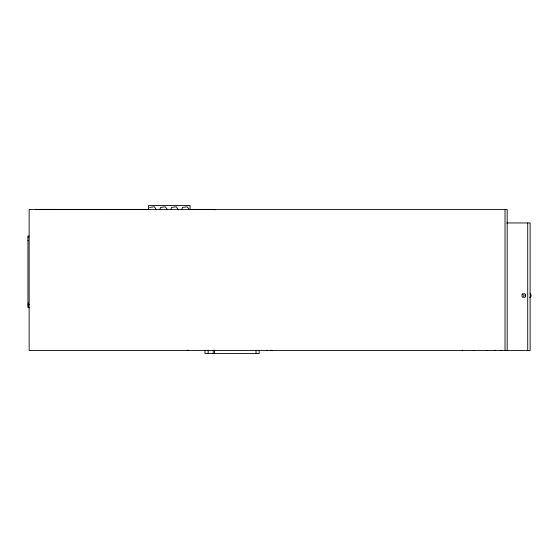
<?xml version="1.0" encoding="UTF-8"?>
<svg xmlns="http://www.w3.org/2000/svg" width="559" height="559" viewBox="0 0 559 559"><rect width="100%" height="100%" fill="white"/><g stroke="black" fill="none" stroke-linecap="round" stroke-linejoin="round"><path stroke-width="0.84" d="M159.846 209.569L160.58 207.438L165.289 206.781L167.462 209.765M170.809 209.569L171.543 207.438L176.246 206.781L178.419 209.765M181.766 209.569L182.5 207.438L187.209 206.781L189.382 209.765M525.649 295.62L525.187 296.102M525.055 295.096L525.579 295.061M486.791 350.556L487.476 350.556M500.466 350.556L500.99 350.367M186.475 350.5L188.18 350.193M149.623 207.438L154.326 206.781L156.499 209.765M524.23 297.318L525.097 297.262L525.614 295.872L525.39 294.202L524.601 293.503M149.015 209.429L35.357 209.408M190.004 209.436L213.391 209.436L215.075 209.835M506.65 222.957L530.128 222.957L530.128 350.5L29.145 350.5L29.145 209.408L507.181 209.408L507.181 350.5M29.145 236.101L27.95 236.101L27.95 307.639L29.145 307.639M27.95 237.694L28.348 237.694M27.95 240.677L28.348 240.677M27.95 303.062L28.348 303.062M27.95 304.655L29.145 304.655M27.95 306.039L28.348 306.039M529.625 297.262L530.491 297.318L531.05 296.004L530.889 294.307L530.121 293.503M270.856 350.193L272.561 350.5M473.277 350.367L473.808 350.556M527.717 222.957L527.717 350.5M505.022 209.408L505.022 350.5M495.001 350.102L495.001 350.5M462.321 350.102L462.321 350.5M267.083 350.102L267.083 350.5M259.194 350.088L259.194 353.574L204.992 353.574L204.992 350.088M256.008 350.109L256.008 353.574M214.586 350.109L214.586 353.574M213.189 350.109L213.189 353.574M208.179 350.109L208.179 353.574M190.039 209.716L190.039 205.426L148.589 205.426L148.589 209.716M522.176 294.307L522.015 296.004L522.574 297.318L523.441 297.262L523.958 295.872L523.734 294.202L522.944 293.503L522.176 294.307"/></g></svg>
